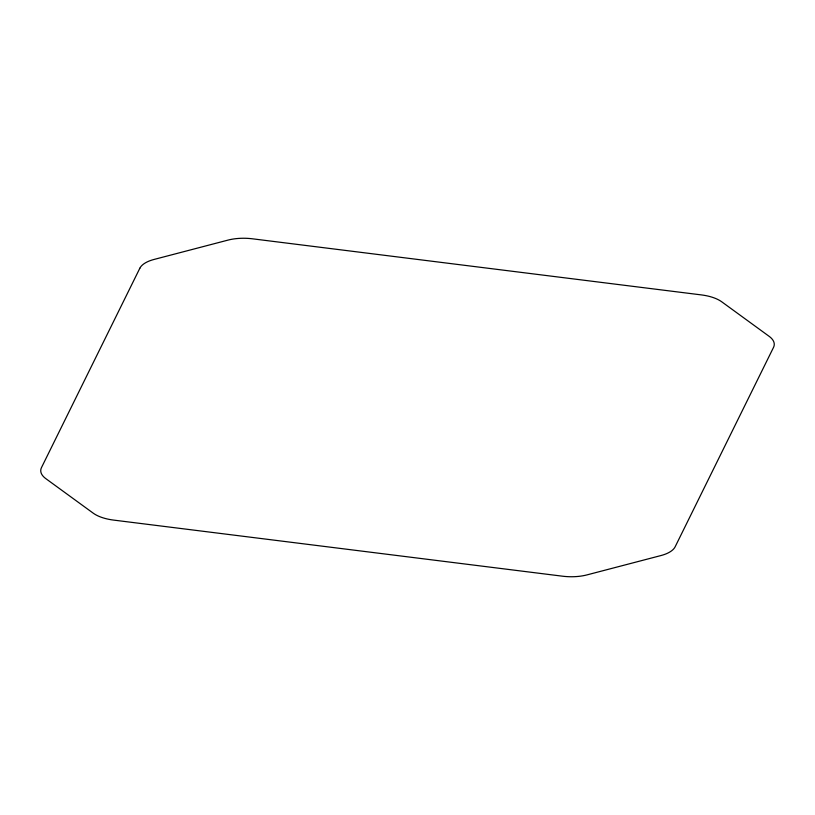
<?xml version="1.0" encoding="UTF-8"?>
<svg xmlns="http://www.w3.org/2000/svg" width="815" height="815" viewBox="0 0 815 815"><rect width="100%" height="100%" fill="white"/><g stroke="black" fill="none" stroke-linecap="round" stroke-linejoin="round"><path stroke-width="1.22" d="M139.834 268.247L41.494 467.565A32.447 14.578 1.9 0 0 45.864 478.67L93.236 513.175A32.447 14.578 1.9 0 0 113.601 520.092L562.605 576.205A32.447 14.578 1.9 0 0 587.045 574.881L660.975 555.545A32.447 14.578 1.9 0 0 675.166 546.753L773.506 347.435A32.447 14.578 1.9 0 0 769.136 336.33L721.764 301.825A32.447 14.578 1.9 0 0 701.399 294.908L252.395 238.795A32.447 14.578 1.9 0 0 227.956 240.119L154.025 259.455A32.447 14.578 1.9 0 0 139.834 268.247"/></g></svg>
